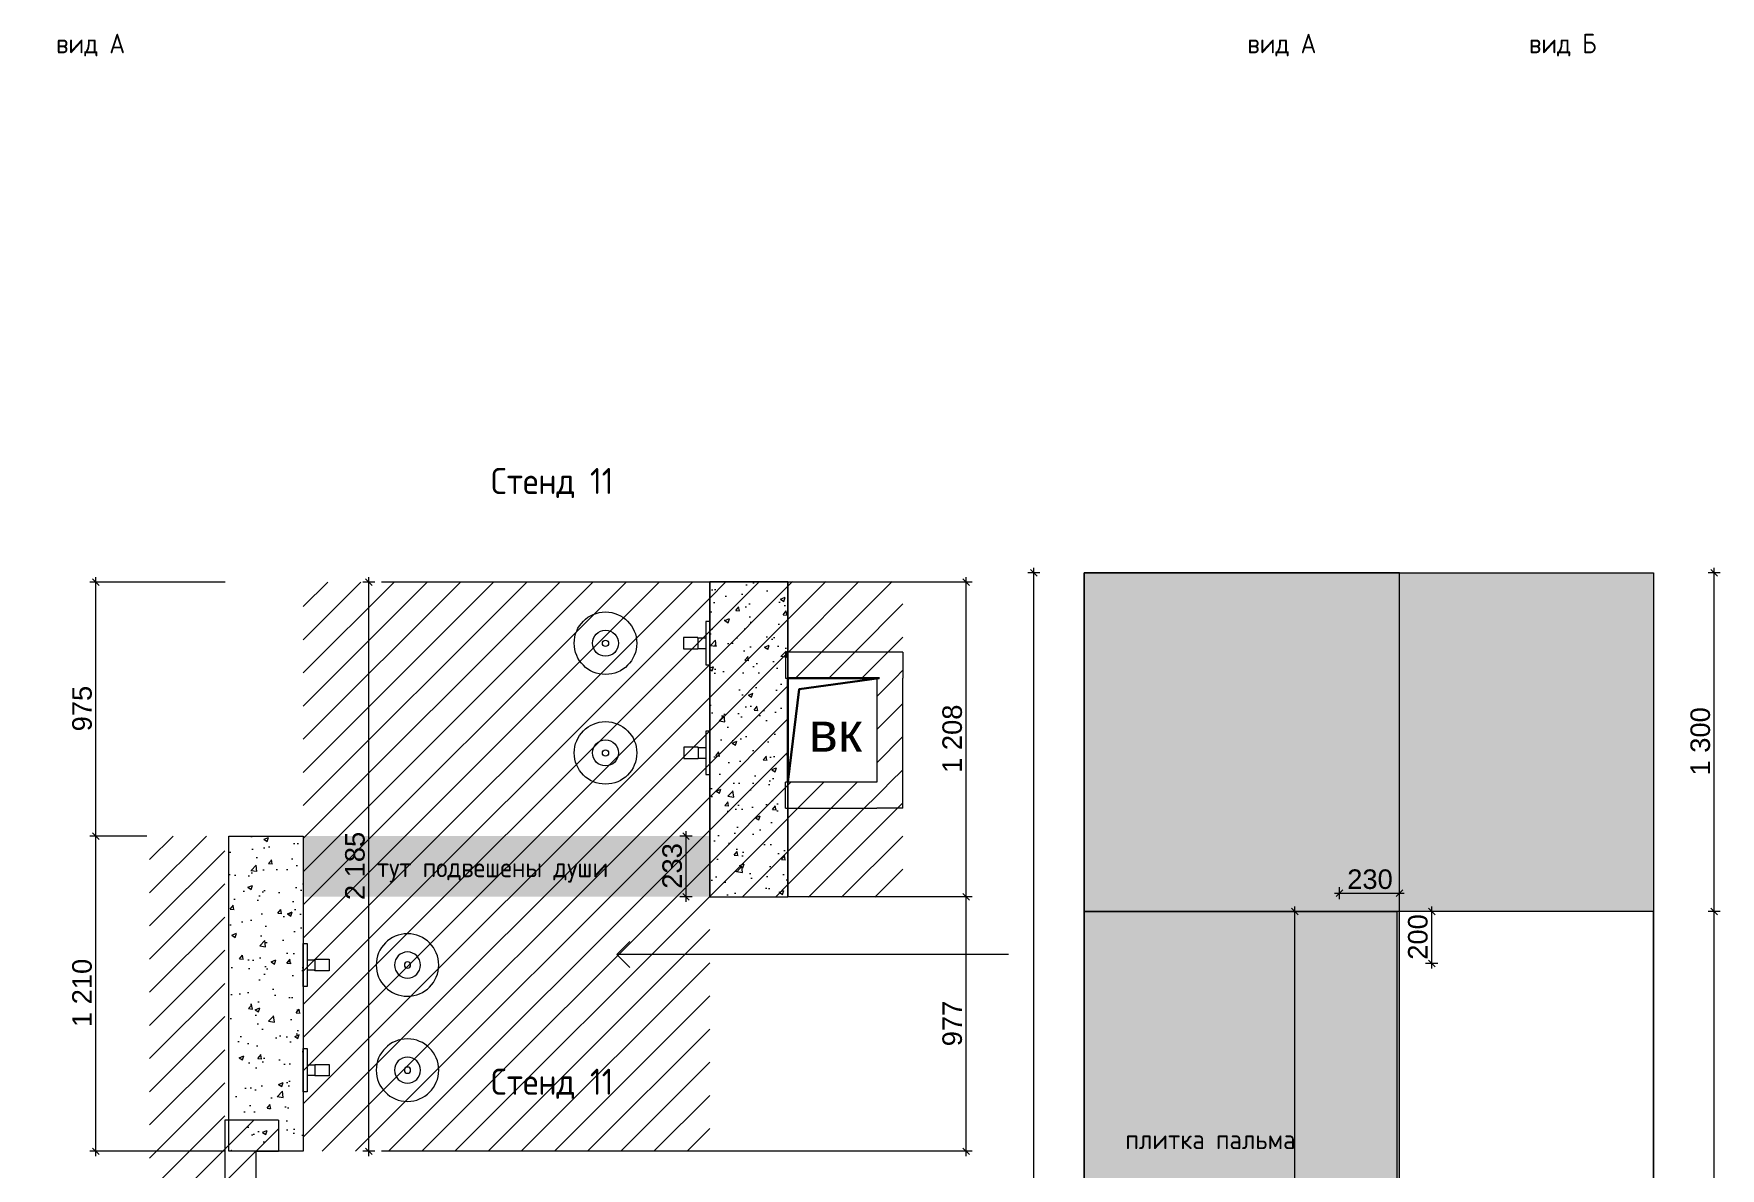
# Model space of a CAD drawing. Header units: millimetres. Extents: x 2336463 to 2579121, y 595385 to 778077.
# Drawn here: x 2515966 to 2522439, y 650786 to 655141 of the extents above; entities that cross this region are included whole.
import ezdxf

# ---------------------------------------------------------------- set-up
doc = ezdxf.new("R2010")
doc.units = ezdxf.units.MM
doc.header["$MEASUREMENT"] = 0
for name, color, linetype, lineweight, true_color in [('+ план экспозиций_Ном._пера__58', 7, 'Continuous', 5, 0xdf0000), ('+возводимые стены_Ном._пера__169', 7, 'Continuous', 5, 0x68b353), ('+возводимые стены_Ном._пера__242', 7, 'Continuous', 13, 0x1b55b5), ('+возводимые стены_Ном._пера__9', 7, 'Continuous', 15, 0x3dad99), ('1 Планировка размеры_Ном._пера__242', 7, 'Continuous', 13, 0x1b55b5), ('1 Планировка_Ном._пера__242', 7, 'Continuous', 13, 0x1b55b5), ('MEP - Отопление и Вентиляция.ОВ_Ном._пера__58', 7, 'Continuous', 5, 0xdf0000), ('сит план_Ном._пера__87', 7, 'Continuous', 20, 0x6a6a6a)]:
    doc.layers.add(name, color=color, linetype=linetype, lineweight=lineweight, true_color=true_color)
for name, color, linetype in [('+возводимые стены', 7, 'Continuous'), ('1 Планировка', 7, 'Continuous'), ('1 Планировка размеры', 7, 'Continuous'), ('сит план', 7, 'Continuous')]:
    doc.layers.add(name, color=color, linetype=linetype)
for name, color, linetype, lineweight in [('+возводимые стены_Ном._пера__1', 7, 'Continuous', 13), ('+возводимые стены_Ном._пера__101', 252, 'Continuous', 5), ('+возводимые стены_Ном._пера__19', 255, 'Continuous', 0), ('1 Планировка размеры_Ном._пера__19', 255, 'Continuous', 0), ('1 Планировка_Ном._пера__1', 7, 'Continuous', 13), ('MEP - Отопление и Вентиляция.ОВ_Ном._пера__19', 255, 'Continuous', 0), ('сит план_Ном._пера__1', 7, 'Continuous', 13), ('сит план_Ном._пера__21', 7, 'Continuous', 30)]:
    doc.layers.add(name, color=color, linetype=linetype, lineweight=lineweight)
doc.styles.add('СГЕНЕРИР_СТИЛЬ_1', font='arial.ttf')
doc.styles.add('СГЕНЕРИР_СТИЛЬ_4', font='isocp.shx')
doc.dimstyles.new('СГЕНЕРИР_СТИЛЬ__1', dxfattribs={"dimtxt": 75, "dimasz": 23.75, "dimexe": 0.18, "dimexo": 300, "dimgap": 0, "dimtad": 1, "dimtih": 1, "dimtoh": 1, "dimdec": 0, "dimzin": 0, "dimdsep": 46, "dimtxsty": 'СГЕНЕРИР_СТИЛЬ_1', "dimblk": 'ARROWHEAD_6', "dimblk1": 'ARROWHEAD_6', "dimblk2": 'ARROWHEAD_6', "dimcen": 0.09, "dimclrd": 256, "dimclre": 256, "dimclrt": 256, "dimazin": 0, "dimtfac": 1, "dimtdec": 4, "dimtmove": 0, "dimatfit": 3, "dimfxl": 0, "dimtolj": 1, "dimtzin": 0, "dimarcsym": 0})
doc.dimstyles.new('СГЕНЕРИР_СТИЛЬ__2', dxfattribs={"dimtxt": 75, "dimasz": 23.75, "dimexe": 0.18, "dimexo": 300, "dimgap": 0, "dimtad": 1, "dimdec": 0, "dimzin": 0, "dimdsep": 46, "dimtxsty": 'СГЕНЕРИР_СТИЛЬ_1', "dimblk": 'ARROWHEAD_6', "dimblk1": 'ARROWHEAD_6', "dimblk2": 'ARROWHEAD_6', "dimcen": 0.09, "dimclrd": 256, "dimclre": 256, "dimclrt": 256, "dimazin": 0, "dimtfac": 1, "dimtdec": 4, "dimtmove": 0, "dimatfit": 3, "dimfxl": 0, "dimtolj": 1, "dimtzin": 0, "dimarcsym": 0})
doc.dimstyles.new('СГЕНЕРИР_СТИЛЬ__5', dxfattribs={"dimtxt": 75, "dimasz": 23.75, "dimexe": 0.18, "dimexo": 300, "dimgap": 0, "dimtad": 1, "dimdec": 0, "dimzin": 0, "dimdsep": 46, "dimtxsty": 'СГЕНЕРИР_СТИЛЬ_1', "dimblk": 'ARROWHEAD_6', "dimblk1": 'ARROWHEAD_6', "dimblk2": 'ARROWHEAD_6', "dimcen": 0.09, "dimclrd": 256, "dimclre": 256, "dimclrt": 255, "dimazin": 0, "dimtfac": 1, "dimtdec": 4, "dimtmove": 0, "dimatfit": 3, "dimfxl": 0, "dimtolj": 1, "dimtzin": 0, "dimarcsym": 0})
pattern_1 = [(45, (2086872.015, 585813.69), (-63.639609, 63.639609), [])]
pattern_2 = [(50, (2086872.01, 585813.69), (-182.18467, 15.939086), [19.05, -209.55]), (355, (2086872.01, 585813.69), (-35.24342, 191.056845), [15.24, -167.640584]), (100.451445, (2086887.2, 585812.36), (146.94125, 175.11775), [16.19001, -178.090245]), (46.1842, (2086872.01, 585864.49), (-271.07904, 42.04233), [28.575, -314.325]), (96.63556, (2086894.6, 585860.98), (237.40413, 247.42612), [24.28502, -267.1356]), (351.18415, (2086872.01, 585864.49), (237.40413, 247.42612), [22.85997, -251.45973]), (21, (2086897.41, 585851.79), (-151.61439, 102.2652), [19.05, -209.55]), (326, (2086897.41, 585851.79), (61.80203, 184.18797), [15.24, -167.64]), (71.451445, (2086910.05, 585843.26), (213.41642, 81.92277), [16.19001, -178.08994]), (37.5, (2086872.015, 585813.686), (3.088603, 84.555039), [0, -165.608, 0, -170.18, 0, -168.275]), (7.5, (2086872.015, 585813.69), (66.819663, 100.180575), [0, -97.028, 0, -161.798, 0, -64.135]), (327.5, (2086815.37, 585813.686), (-135.590595, 5.728744), [0, -63.5, 0, -198.12, 0, -262.89]), (317.5, (2086789.97, 585813.69), (148.12918, 25.42649), [0, -82.55, 0, -131.572, 0, -186.69])]

# ---------------------------------------------------------------- blocks, each defined once
blk = doc.blocks.new('Стена_382', base_point=(2518560.3, 653035.5))
at = {"layer": 'сит план_Ном._пера__87', "linetype": 'Continuous', "lineweight": 20, "true_color": 0x6a6a6a}
h = blk.add_hatch(dxfattribs=at)
h.set_pattern_fill('Блоки_Бетонные_Эффективные', color=251, style=0, pattern_type=2)
h.set_pattern_definition(pattern_1)
h.paths.add_polyline_path([(2518560.3, 653035.5), (2518560.3, 651827.5), (2518860.3, 651827.5), (2518860.3, 653035.5)])
at = {"layer": 'сит план_Ном._пера__1', "color": 7, "linetype": 'Continuous', "lineweight": 13, "flags": 128}
for points in [[(2518560.3, 653035.5), (2518560.3, 651827.5)], [(2518860.3, 653035.5), (2518560.3, 653035.5)], [(2518860.3, 651827.5), (2518860.3, 653035.5)], [(2518560.3, 651827.5), (2518860.3, 651827.5)]]:
    blk.add_lwpolyline(points, dxfattribs=at)
blk = doc.blocks.new('Стена_383', base_point=(2518851.2, 652767.3))
at = {"layer": 'сит план_Ном._пера__87', "linetype": 'Continuous', "lineweight": 20, "true_color": 0x6a6a6a}
h = blk.add_hatch(dxfattribs=at)
h.set_pattern_fill('Блоки_Бетонные_Эффективные', color=251, style=0, pattern_type=2)
h.set_pattern_definition(pattern_1)
h.paths.add_polyline_path([(2519201.2, 652767.3), (2518851.2, 652767.3), (2518851.2, 652667.3), (2519201.2, 652667.3)])
h = blk.add_hatch(dxfattribs=at)
h.set_pattern_fill('Блоки_Бетонные_Эффективные', color=251, style=0, pattern_type=2)
h.set_pattern_definition(pattern_1)
h.paths.add_polyline_path([(2519201.2, 652667.3), (2519301.2, 652667.3), (2519301.2, 652767.3)])
h = blk.add_hatch(dxfattribs=at)
h.set_pattern_fill('Блоки_Бетонные_Эффективные', color=251, style=0, pattern_type=2)
h.set_pattern_definition(pattern_1)
h.paths.add_polyline_path([(2519201.2, 652667.3), (2519301.2, 652767.3), (2519201.2, 652767.3)])
at = {"layer": 'сит план_Ном._пера__1', "color": 7, "linetype": 'Continuous', "lineweight": 13, "flags": 128}
for points in [[(2519301.2, 652767.3), (2518851.2, 652767.3)], [(2518851.2, 652767.3), (2518851.2, 652667.3)], [(2519301.2, 652767.3), (2519301.2, 652667.3)], [(2518851.2, 652667.3), (2519201.2, 652667.3)]]:
    blk.add_lwpolyline(points, dxfattribs=at)
blk = doc.blocks.new('Стена_384', base_point=(2519301.2, 652767.3))
at = {"layer": 'сит план_Ном._пера__87', "linetype": 'Continuous', "lineweight": 20, "true_color": 0x6a6a6a}
h = blk.add_hatch(dxfattribs=at)
h.set_pattern_fill('Блоки_Бетонные_Эффективные', color=251, style=0, pattern_type=2)
h.set_pattern_definition(pattern_1)
h.paths.add_polyline_path([(2519201.2, 652667.3), (2519201.2, 652267.3), (2519301.2, 652267.3), (2519301.2, 652667.3)])
h = blk.add_hatch(dxfattribs=at)
h.set_pattern_fill('Блоки_Бетонные_Эффективные', color=251, style=0, pattern_type=2)
h.set_pattern_definition(pattern_1)
h.paths.add_polyline_path([(2519201.2, 652167.3), (2519301.2, 652167.3), (2519201.2, 652267.3)])
h = blk.add_hatch(dxfattribs=at)
h.set_pattern_fill('Блоки_Бетонные_Эффективные', color=251, style=0, pattern_type=2)
h.set_pattern_definition(pattern_1)
h.paths.add_polyline_path([(2519201.2, 652267.3), (2519301.2, 652167.3), (2519301.2, 652267.3)])
at = {"layer": 'сит план_Ном._пера__1', "color": 7, "linetype": 'Continuous', "lineweight": 13, "flags": 128}
for points in [[(2519201.2, 652667.3), (2519201.2, 652267.3)], [(2519301.2, 652167.3), (2519301.2, 652667.3)], [(2519301.2, 652167.3), (2519201.2, 652167.3)]]:
    blk.add_lwpolyline(points, dxfattribs=at)
blk = doc.blocks.new('Стена_385', base_point=(2519301.2, 652167.3))
at = {"layer": 'сит план_Ном._пера__87', "linetype": 'Continuous', "lineweight": 20, "true_color": 0x6a6a6a}
h = blk.add_hatch(dxfattribs=at)
h.set_pattern_fill('Блоки_Бетонные_Эффективные', color=251, style=0, pattern_type=2)
h.set_pattern_definition(pattern_1)
h.paths.add_polyline_path([(2519201.2, 652267.3), (2518851.2, 652267.3), (2518851.2, 652167.3), (2519201.2, 652167.3)])
at = {"layer": 'сит план_Ном._пера__1', "color": 7, "linetype": 'Continuous', "lineweight": 13, "flags": 128}
for points in [[(2519201.2, 652267.3), (2518851.2, 652267.3)], [(2518851.2, 652167.3), (2518851.2, 652267.3)], [(2518851.2, 652167.3), (2519201.2, 652167.3)]]:
    blk.add_lwpolyline(points, dxfattribs=at)
blk = doc.blocks.new('Стена_390', base_point=(2516905.4, 650850.7))
at = {"layer": '+возводимые стены_Ном._пера__169', "linetype": 'Continuous', "lineweight": 5, "true_color": 0x68b353}
h = blk.add_hatch(dxfattribs=at)
h.set_pattern_fill('Блоки_Бетонные_Эффективные', color=85, style=0, pattern_type=2)
h.set_pattern_definition(pattern_1)
h.paths.add_polyline_path([(2516699.5, 650850.7), (2516819.5, 650850.7), (2516699.5, 650970.7)])
h = blk.add_hatch(dxfattribs=at)
h.set_pattern_fill('Блоки_Бетонные_Эффективные', color=85, style=0, pattern_type=2)
h.set_pattern_definition(pattern_1)
h.paths.add_polyline_path([(2516819.5, 650970.7), (2516699.5, 650970.7), (2516819.5, 650850.7)])
h = blk.add_hatch(dxfattribs=at)
h.set_pattern_fill('Блоки_Бетонные_Эффективные', color=85, style=0, pattern_type=2)
h.set_pattern_definition(pattern_1)
h.paths.add_polyline_path([(2516819.5, 650850.7), (2516905.4, 650850.7), (2516905.4, 650970.7), (2516819.5, 650970.7)])
at = {"layer": '+возводимые стены_Ном._пера__101', "color": 252, "linetype": 'Continuous', "lineweight": 5, "flags": 128}
for points in [[(2516699.5, 650970.7), (2516699.5, 650850.7)], [(2516905.4, 650970.7), (2516699.5, 650970.7)], [(2516905.4, 650970.7), (2516905.4, 650850.7)], [(2516819.5, 650850.7), (2516905.4, 650850.7)]]:
    blk.add_lwpolyline(points, dxfattribs=at)
blk = doc.blocks.new('Стена_391', base_point=(2516819.5, 650487))
at = {"layer": '+возводимые стены_Ном._пера__169', "linetype": 'Continuous', "lineweight": 5, "true_color": 0x68b353}
h = blk.add_hatch(dxfattribs=at)
h.set_pattern_fill('Блоки_Бетонные_Эффективные', color=85, style=0, pattern_type=2)
h.set_pattern_definition(pattern_1)
h.paths.add_polyline_path([(2516699.5, 650850.7), (2516699.5, 650487), (2516819.5, 650487), (2516819.5, 650850.7)])
at = {"layer": '+возводимые стены_Ном._пера__101', "color": 252, "linetype": 'Continuous', "lineweight": 5, "flags": 128}
for points in [[(2516699.5, 650850.7), (2516699.5, 650487)], [(2516819.5, 650487), (2516819.5, 650850.7)]]:
    blk.add_lwpolyline(points, dxfattribs=at)
blk = doc.blocks.new('Душевой Гарнитур 25_2')
at = {"layer": '1 Планировка_Ном._пера__1', "color": 7, "linetype": 'Continuous', "lineweight": 13}
for p, q in [((-20, -15), (20, -15)), ((-20, -45), (20, -45))]:
    blk.add_line(p, q, dxfattribs=at)
at = {"layer": '1 Планировка_Ном._пера__1', "color": 7, "linetype": 'Continuous', "lineweight": 13, "flags": 128}
blk.add_lwpolyline([(-83, 0), (-83, -15), (-20, -15), (-20, -45), (-22, -45), (-22, -100), (22, -100), (22, -45), (20, -45), (20, -15), (83, -15), (83, 0)], close=True, dxfattribs=at)
at = {"layer": '1 Планировка_Ном._пера__1', "color": 7, "linetype": 'Continuous', "lineweight": 13}
for radius in [120, 50, 12]:
    blk.add_circle((0, -400), radius, dxfattribs=at)
blk = doc.blocks.new('Линия_9', base_point=(2519706.5, 651606.6))
at = {"layer": '1 Планировка_Ном._пера__1', "color": 7, "linetype": 'Continuous', "lineweight": 13}
blk.add_line((2519706.5, 651606.6), (2518204.1, 651606.6), dxfattribs=at)
at = {"layer": '1 Планировка_Ном._пера__242', "color": 152, "linetype": 'Continuous', "lineweight": 13, "true_color": 0x1b55b5}
for q in [(2518254.1, 651656.6), (2518254.1, 651556.6)]:
    blk.add_line((2518204.1, 651606.6), q, dxfattribs=at)
blk = doc.blocks.new('*D3074', base_point=(2086872, 585813.7))
at = {"layer": '1 Планировка размеры_Ном._пера__242', "color": 152, "linetype": 'Continuous', "lineweight": 13, "true_color": 0x1b55b5}
for p, q in [((2517275.5, 653035.5), (2517228.7, 653035.5)), ((2517264.6, 653023), (2517239.6, 653048)), ((2517252.1, 653035.5), (2517252.1, 653054.3)), ((2517252.1, 650850.7), (2517252.1, 653035.5)), ((2517275.5, 650850.7), (2517228.7, 650850.7)), ((2517239.6, 650863.2), (2517264.6, 650838.2)), ((2517252.1, 650832), (2517252.1, 650850.7))]:
    blk.add_line(p, q, dxfattribs=at)
at = {"layer": '1 Планировка размеры_Ном._пера__242', "color": 152, "lineweight": 13, "true_color": 0x1b55b5, "insert": (2517237.1, 651814.9), "char_height": 75, "attachment_point": 7, "rotation": 90, "style": 'СГЕНЕРИР_СТИЛЬ_1'}
blk.add_mtext('\\A1;{\\pql;\\fArial|b0|i0|c204|p38;2\xa0185}', dxfattribs=at)
blk = doc.blocks.new('ARROWHEAD_6')
at = {"color": 0, "linetype": 'Continuous', "lineweight": 0}
for p, q in [((0, 0), (-1, 0)), ((-0.5, -0.5), (0.5, 0.5))]:
    blk.add_line(p, q, dxfattribs=at)
blk = doc.blocks.new('*D3075', base_point=(2086872, 585813.7))
at = {"layer": '1 Планировка размеры_Ном._пера__242', "color": 152, "linetype": 'Continuous', "lineweight": 13, "true_color": 0x1b55b5}
for p, q in [((2516399.5, 652060.7), (2516181.3, 652060.7)), ((2516192.2, 652073.2), (2516217.2, 652048.2)), ((2516204.7, 650850.7), (2516204.7, 652060.7)), ((2516700.4, 650850.7), (2516181.3, 650850.7)), ((2516192.2, 650863.2), (2516217.2, 650838.2)), ((2516204.7, 650832), (2516204.7, 650850.7))]:
    blk.add_line(p, q, dxfattribs=at)
at = {"layer": '1 Планировка размеры_Ном._пера__242', "color": 152, "lineweight": 13, "true_color": 0x1b55b5, "insert": (2516189.7, 651327.5), "char_height": 75, "attachment_point": 7, "rotation": 90, "style": 'СГЕНЕРИР_СТИЛЬ_1'}
blk.add_mtext('\\A1;{\\pql;\\fArial|b0|i0|c204|p38;1\xa0210}', dxfattribs=at)
blk = doc.blocks.new('*D3076', base_point=(2086872, 585813.7))
at = {"layer": '1 Планировка размеры_Ном._пера__242', "color": 152, "linetype": 'Continuous', "lineweight": 13, "true_color": 0x1b55b5}
for p, q in [((2516700.4, 653035.5), (2516181.3, 653035.5)), ((2516217.2, 653023), (2516192.2, 653048)), ((2516204.7, 653035.5), (2516204.7, 653054.3)), ((2516204.7, 652060.7), (2516204.7, 653035.5)), ((2516399.5, 652060.7), (2516181.3, 652060.7)), ((2516192.2, 652073.2), (2516217.2, 652048.2))]:
    blk.add_line(p, q, dxfattribs=at)
at = {"layer": '1 Планировка размеры_Ном._пера__242', "color": 152, "lineweight": 13, "true_color": 0x1b55b5, "insert": (2516189.7, 652462.7), "char_height": 75, "attachment_point": 7, "rotation": 90, "style": 'СГЕНЕРИР_СТИЛЬ_1'}
blk.add_mtext('\\A1;{\\pql;\\fArial|b0|i0|c204|p38;975}', dxfattribs=at)
blk = doc.blocks.new('*D3077', base_point=(2086872, 585813.7))
at = {"layer": '1 Планировка размеры_Ном._пера__242', "color": 152, "linetype": 'Continuous', "lineweight": 13, "true_color": 0x1b55b5}
for p, q in [((2519567.7, 651827.5), (2518860.3, 651827.5)), ((2519531.8, 651840), (2519556.8, 651815)), ((2519544.3, 650850.7), (2519544.3, 651827.5)), ((2519567.7, 650850.7), (2517300.4, 650850.7)), ((2519531.8, 650863.2), (2519556.8, 650838.2)), ((2519544.3, 650832), (2519544.3, 650850.7))]:
    blk.add_line(p, q, dxfattribs=at)
at = {"layer": '1 Планировка размеры_Ном._пера__242', "color": 152, "lineweight": 13, "true_color": 0x1b55b5, "insert": (2519529.3, 651253.8), "char_height": 75, "attachment_point": 7, "rotation": 90, "style": 'СГЕНЕРИР_СТИЛЬ_1'}
blk.add_mtext('\\A1;{\\pql;\\fArial|b0|i0|c204|p38;977}', dxfattribs=at)
blk = doc.blocks.new('*D3078', base_point=(2086872, 585813.7))
at = {"layer": '1 Планировка размеры_Ном._пера__242', "color": 152, "linetype": 'Continuous', "lineweight": 13, "true_color": 0x1b55b5}
for p, q in [((2519567.7, 653035.5), (2517300.4, 653035.5)), ((2519556.8, 653023), (2519531.8, 653048)), ((2519544.3, 653035.5), (2519544.3, 653054.3)), ((2519544.3, 651827.5), (2519544.3, 653035.5)), ((2519567.7, 651827.5), (2518860.3, 651827.5)), ((2519531.8, 651840), (2519556.8, 651815))]:
    blk.add_line(p, q, dxfattribs=at)
at = {"layer": '1 Планировка размеры_Ном._пера__242', "color": 152, "lineweight": 13, "true_color": 0x1b55b5, "insert": (2519529.3, 652303.3), "char_height": 75, "attachment_point": 7, "rotation": 90, "style": 'СГЕНЕРИР_СТИЛЬ_1'}
blk.add_mtext('\\A1;{\\pql;\\fArial|b0|i0|c204|p38;1\xa0208}', dxfattribs=at)
blk = doc.blocks.new('*D3079', base_point=(2086872, 585813.7))
at = {"layer": '1 Планировка размеры_Ном._пера__242', "color": 152, "linetype": 'Continuous', "lineweight": 13, "true_color": 0x1b55b5}
for p, q in [((2519816.8, 653058.9), (2519791.8, 653083.9)), ((2519804.3, 653071.4), (2519804.3, 653090.1)), ((2519827.7, 653071.4), (2519780.9, 653071.4)), ((2519804.3, 648131.4), (2519804.3, 653071.4)), ((2519827.7, 648131.4), (2519780.9, 648131.4)), ((2519791.8, 648143.9), (2519816.8, 648118.9)), ((2519804.3, 648112.6), (2519804.3, 648131.4))]:
    blk.add_line(p, q, dxfattribs=at)
at = {"layer": '1 Планировка размеры_Ном._пера__242', "color": 152, "lineweight": 13, "true_color": 0x1b55b5, "insert": (2519789.3, 650473.2), "char_height": 75, "attachment_point": 7, "rotation": 90, "style": 'СГЕНЕРИР_СТИЛЬ_1'}
blk.add_mtext('\\A1;{\\pql;\\fArial|b0|i0|c204|p38;4\xa0940}', dxfattribs=at)
blk = doc.blocks.new('*D3082', base_point=(2086872, 585813.7))
at = {"layer": '1 Планировка размеры_Ном._пера__242', "color": 152, "linetype": 'Continuous', "lineweight": 13, "true_color": 0x1b55b5}
for p, q in [((2520806.2, 651771.4), (2520806.2, 651790.1)), ((2520897.3, 651771.4), (2520782.8, 651771.4)), ((2520818.7, 651758.9), (2520793.7, 651783.9)), ((2520806.2, 648971.4), (2520806.2, 651771.4)), ((2520897.3, 648971.4), (2520782.8, 648971.4)), ((2520793.7, 648983.9), (2520818.7, 648958.9))]:
    blk.add_line(p, q, dxfattribs=at)
at = {"layer": '1 Планировка размеры_Ном._пера__242', "color": 152, "lineweight": 13, "true_color": 0x1b55b5, "insert": (2520791.2, 650243.2), "char_height": 75, "attachment_point": 7, "rotation": 90, "style": 'СГЕНЕРИР_СТИЛЬ_1'}
blk.add_mtext('\\A1;{\\pql;\\fArial|b0|i0|c204|p38;2\xa0800}', dxfattribs=at)
blk = doc.blocks.new('*D3083', base_point=(2086872, 585813.7))
at = {"layer": '1 Планировка размеры_Ном._пера__242', "color": 152, "linetype": 'Continuous', "lineweight": 13, "true_color": 0x1b55b5}
for p, q in [((2518493.1, 652060.7), (2518446.2, 652060.7)), ((2518482.1, 652048.2), (2518457.1, 652073.2)), ((2518469.6, 652060.7), (2518469.6, 652079.4)), ((2518469.6, 651827.5), (2518469.6, 652060.7)), ((2518493.1, 651827.5), (2518446.2, 651827.5)), ((2518457.1, 651840), (2518482.1, 651815)), ((2518469.6, 651808.8), (2518469.6, 651827.5))]:
    blk.add_line(p, q, dxfattribs=at)
at = {"layer": '1 Планировка размеры_Ном._пера__19', "color": 255, "lineweight": 0, "insert": (2518454.6, 651858.7), "char_height": 75, "attachment_point": 7, "rotation": 90, "style": 'СГЕНЕРИР_СТИЛЬ_1'}
blk.add_mtext('\\A1;{\\pql;\\fArial|b0|i0|c204|p38;233}', dxfattribs=at)
blk = doc.blocks.new('*D3084', base_point=(2086872, 585813.7))
at = {"layer": '1 Планировка размеры_Ном._пера__242', "color": 152, "linetype": 'Continuous', "lineweight": 13, "true_color": 0x1b55b5}
for p, q in [((2522438.6, 651771.4), (2522391.7, 651771.4)), ((2522402.7, 651783.9), (2522427.7, 651758.9)), ((2522415.2, 648131.4), (2522415.2, 651771.4)), ((2522438.6, 648131.4), (2522391.7, 648131.4)), ((2522402.7, 648143.9), (2522427.7, 648118.9)), ((2522415.2, 648112.6), (2522415.2, 648131.4))]:
    blk.add_line(p, q, dxfattribs=at)
at = {"layer": '1 Планировка размеры_Ном._пера__242', "color": 152, "lineweight": 13, "true_color": 0x1b55b5, "insert": (2522400.2, 649823.2), "char_height": 75, "attachment_point": 7, "rotation": 90, "style": 'СГЕНЕРИР_СТИЛЬ_1'}
blk.add_mtext('\\A1;{\\pql;\\fArial|b0|i0|c204|p38;3\xa0640}', dxfattribs=at)
blk = doc.blocks.new('*D3085', base_point=(2086872, 585813.7))
at = {"layer": '1 Планировка размеры_Ном._пера__242', "color": 152, "linetype": 'Continuous', "lineweight": 13, "true_color": 0x1b55b5}
for p, q in [((2522427.7, 653058.9), (2522402.7, 653083.9)), ((2522415.2, 653071.4), (2522415.2, 653090.1)), ((2522438.6, 653071.4), (2522391.7, 653071.4)), ((2522415.2, 651771.4), (2522415.2, 653071.4)), ((2522438.6, 651771.4), (2522391.7, 651771.4)), ((2522402.7, 651783.9), (2522427.7, 651758.9))]:
    blk.add_line(p, q, dxfattribs=at)
at = {"layer": '1 Планировка размеры_Ном._пера__242', "color": 152, "lineweight": 13, "true_color": 0x1b55b5, "insert": (2522400.2, 652293.2), "char_height": 75, "attachment_point": 7, "rotation": 90, "style": 'СГЕНЕРИР_СТИЛЬ_1'}
blk.add_mtext('\\A1;{\\pql;\\fArial|b0|i0|c204|p38;1\xa0300}', dxfattribs=at)
blk = doc.blocks.new('*D3087', base_point=(2086872, 585813.7))
at = {"layer": '1 Планировка размеры_Ном._пера__242', "color": 152, "linetype": 'Continuous', "lineweight": 13, "true_color": 0x1b55b5}
for p, q in [((2520989.8, 651854.2), (2520964.8, 651829.2)), ((2520977.3, 651818.3), (2520977.3, 651865.2)), ((2521194.8, 651829.2), (2521219.8, 651854.2)), ((2521207.3, 651818.3), (2521207.3, 651865.2)), ((2520958.5, 651841.7), (2520977.3, 651841.7)), ((2520977.3, 651841.7), (2521207.3, 651841.7)), ((2521207.3, 651841.7), (2521226, 651841.7))]:
    blk.add_line(p, q, dxfattribs=at)
at = {"layer": '1 Планировка размеры_Ном._пера__242', "color": 152, "lineweight": 13, "true_color": 0x1b55b5, "insert": (2521006.9, 651856.7), "char_height": 75, "attachment_point": 7, "style": 'СГЕНЕРИР_СТИЛЬ_1'}
blk.add_mtext('\\A1;{\\pql;\\fArial|b0|i0|c204|p38;230}', dxfattribs=at)
blk = doc.blocks.new('*D3088', base_point=(2086872, 585813.7))
at = {"layer": '1 Планировка размеры_Ном._пера__242', "color": 152, "linetype": 'Continuous', "lineweight": 13, "true_color": 0x1b55b5}
for p, q in [((2521331.3, 651771.4), (2521331.3, 651790.1)), ((2521354.7, 651771.4), (2521307.8, 651771.4)), ((2521343.8, 651758.9), (2521318.8, 651783.9)), ((2521331.3, 651571.4), (2521331.3, 651771.4)), ((2521354.7, 651571.4), (2521307.8, 651571.4)), ((2521318.8, 651583.9), (2521343.8, 651558.9)), ((2521331.3, 651552.6), (2521331.3, 651571.4))]:
    blk.add_line(p, q, dxfattribs=at)
at = {"layer": '1 Планировка размеры_Ном._пера__242', "color": 152, "lineweight": 13, "true_color": 0x1b55b5, "insert": (2521316.3, 651586), "char_height": 75, "attachment_point": 7, "rotation": 90, "style": 'СГЕНЕРИР_СТИЛЬ_1'}
blk.add_mtext('\\A1;{\\pql;\\fArial|b0|i0|c204|p38;200}', dxfattribs=at)

msp = doc.modelspace()

# ---------------------------------------------------------------- hatches: boundary and pattern name
at = {"layer": '+возводимые стены_Ном._пера__1', "linetype": 'Continuous', "lineweight": 13}
for points in [[(2517000.4, 652060.7), (2518560.3, 652060.7), (2518560.3, 651827.5), (2517000.4, 651827.5)], [(2521207.3, 651771.4), (2520977.3, 651771.4), (2520977.3, 651571.4), (2521207.3, 651571.4)]]:
    msp.add_hatch(color=7, dxfattribs=at).paths.add_polyline_path(points)
at = {"layer": '+возводимые стены_Ном._пера__19', "linetype": 'Continuous', "lineweight": 0}
msp.add_hatch(color=255, dxfattribs=at).paths.add_polyline_path([(2519997.3, 653071.4), (2522182.3, 653071.4), (2522182.3, 651771.4), (2519997.3, 651771.4)])
at = {"layer": '+возводимые стены_Ном._пера__242', "linetype": 'Continuous', "lineweight": 13, "true_color": 0x1b55b5}
h = msp.add_hatch(dxfattribs=at)
h.set_pattern_fill('Блоки_Бетонные_Эффективные', color=152, style=0, pattern_type=2)
h.set_pattern_definition(pattern_1)
h.paths.add_polyline_path([(2517000.4, 650850.7), (2518560.3, 650850.7), (2518560.3, 653035.5), (2517000.4, 653035.5)])
h = msp.add_hatch(dxfattribs=at)
h.set_pattern_fill('Блоки_Бетонные_Эффективные', color=152, style=0, pattern_type=2)
h.set_pattern_definition(pattern_1)
h.paths.add_polyline_path([(2518860.4, 653038), (2519301.7, 653038), (2519301.7, 652767.3), (2518860.4, 652767.3)])
h = msp.add_hatch(dxfattribs=at)
h.set_pattern_fill('Блоки_Бетонные_Эффективные', color=152, style=0, pattern_type=2)
h.set_pattern_definition(pattern_1)
h.paths.add_polyline_path([(2518860.4, 652167.3), (2519301.2, 652167.3), (2519301.2, 651826), (2518860.4, 651826)])
h = msp.add_hatch(dxfattribs=at)
h.set_pattern_fill('Блоки_Бетонные_Эффективные', color=152, style=0, pattern_type=2)
h.set_pattern_definition(pattern_1)
h.paths.add_polyline_path([(2516410.9, 650488.8), (2516699.5, 650488.8), (2516699.5, 652060.7), (2516410.9, 652060.7)])
at = {"layer": '+возводимые стены_Ном._пера__9', "linetype": 'Continuous', "lineweight": 15, "true_color": 0x3dad99}
msp.add_hatch(color=135, dxfattribs=at).paths.add_polyline_path([(2519997.3, 651771.4), (2521197.3, 651771.4), (2521197.3, 648971.4), (2519997.3, 648971.4)])
at = {"layer": 'сит план_Ном._пера__1', "linetype": 'Continuous', "lineweight": 13}
h = msp.add_hatch(dxfattribs=at)
h.set_pattern_fill('AR_CONC', style=0, pattern_type=2)
h.set_pattern_definition(pattern_2)
h.paths.add_polyline_path([(2518560.4, 653038), (2518860.4, 653038), (2518860.4, 651826), (2518560.4, 651826)])
h = msp.add_hatch(dxfattribs=at)
h.set_pattern_fill('AR_CONC', style=0, pattern_type=2)
h.set_pattern_definition(pattern_2)
h.paths.add_polyline_path([(2519997.3, 648131.4), (2521207.3, 648131.4), (2521207.3, 653071.4), (2519997.3, 653071.4)])
h = msp.add_hatch(dxfattribs=at)
h.set_pattern_fill('AR_CONC', style=0, pattern_type=2)
h.set_pattern_definition(pattern_2)
h.paths.add_polyline_path([(2516715.4, 652060.7), (2517000.4, 652060.7), (2517000.4, 650850.7), (2516715.4, 650850.7)])

# ---------------------------------------------------------------- linework, layer by layer
at = {"layer": '+возводимые стены_Ном._пера__1', "color": 7, "linetype": 'Continuous', "lineweight": 13, "flags": 128}
for points in [[(2519997.3, 653071.4), (2522182.3, 653071.4), (2522182.3, 651771.4), (2519997.3, 651771.4)], [(2519997.3, 651771.4), (2521197.3, 651771.4), (2521197.3, 648971.4), (2519997.3, 648971.4)]]:
    msp.add_lwpolyline(points, close=True, dxfattribs=at)
at = {"layer": '1 Планировка_Ном._пера__1', "color": 7, "linetype": 'Continuous', "lineweight": 13}
for p, q in [((2519997.3, 653071.4), (2522182.3, 653071.4)), ((2519997.3, 648131.4), (2519997.3, 653071.4)), ((2522182.3, 653071.4), (2522182.3, 648131.4)), ((2522182.3, 651771.4), (2519997.3, 651771.4)), ((2519997.3, 651771.4), (2519997.3, 648131.4)), ((2522182.3, 648131.4), (2522182.3, 651771.4))]:
    msp.add_line(p, q, dxfattribs=at)
at = {"layer": 'сит план_Ном._пера__1', "color": 7, "linetype": 'Continuous', "lineweight": 13, "flags": 128}
for points in [[(2518560.4, 653038), (2518860.4, 653038), (2518860.4, 651826), (2518560.4, 651826)], [(2519997.3, 648131.4), (2521207.3, 648131.4), (2521207.3, 653071.4), (2519997.3, 653071.4)], [(2516715.4, 652060.7), (2517000.4, 652060.7), (2517000.4, 650850.7), (2516715.4, 650850.7)]]:
    msp.add_lwpolyline(points, close=True, dxfattribs=at)
at = {"layer": 'сит план_Ном._пера__21', "color": 7, "linetype": 'Continuous', "lineweight": 30, "flags": 128}
msp.add_lwpolyline([(2518860.4, 652267.3), (2518903.3, 652624.5), (2519210.4, 652667.3), (2518860.4, 652667.3)], close=True, dxfattribs=at)

# ---------------------------------------------------------------- block references
at = {"layer": '+возводимые стены', "color": 252, "lineweight": 5}
for name, p in [('Стена_390', (2516905.4, 650850.7)), ('Стена_391', (2516819.5, 650487))]:
    msp.add_blockref(name, p, dxfattribs=at)
at = {"layer": '1 Планировка', "color": 7, "linetype": 'Continuous', "lineweight": 13}
msp.add_blockref('Линия_9', (2519706.5, 651606.6), dxfattribs=at)
at = {"layer": '1 Планировка_Ном._пера__1', "color": 7, "linetype": 'Continuous', "lineweight": 13, "zscale": 1000, "rotation": 270}
for p in [(2518560.3, 652801), (2518560.4, 652380)]:
    msp.add_blockref('Душевой Гарнитур 25_2', p, dxfattribs=at)
at = {"layer": '1 Планировка_Ном._пера__1', "color": 7, "linetype": 'Continuous', "lineweight": 13, "xscale": -1, "zscale": 1000, "rotation": 90}
for p in [(2517000.4, 651565.8), (2517000.4, 651162.2)]:
    msp.add_blockref('Душевой Гарнитур 25_2', p, dxfattribs=at)
at = {"layer": 'сит план', "color": 7, "lineweight": 13}
for name, p in [('Стена_382', (2518560.3, 653035.5)), ('Стена_383', (2518851.2, 652767.3)), ('Стена_384', (2519301.2, 652767.3)), ('Стена_385', (2519301.2, 652167.3))]:
    msp.add_blockref(name, p, dxfattribs=at)

# ---------------------------------------------------------------- texts
at = {"layer": '+ план экспозиций_Ном._пера__58', "color": 12, "linetype": 'Continuous', "lineweight": 5, "true_color": 0xdf0000, "char_height": 100, "attachment_point": 1, "style": 'СГЕНЕРИР_СТИЛЬ_4'}
for insert in [(2517721, 653473.8), (2517721, 651167.8)]:
    msp.add_mtext('\\A1;{\\pql;\\Fisocp.shx;Стенд 1\\Fisocp.shx;1}', dxfattribs=dict(at, insert=insert))
at = {"layer": 'MEP - Отопление и Вентиляция.ОВ_Ном._пера__19', "color": 255, "linetype": 'Continuous', "lineweight": 0, "char_height": 75, "attachment_point": 1, "style": 'СГЕНЕРИР_СТИЛЬ_4'}
for s, insert in [('\\A1;{\\pql;\\Fisocp.shx;тут подвешены души}', (2517283, 651977.8)), ('\\A1;{\\pql;\\Fisocp.shx;плитка пальма}', (2520155.3, 650933.9))]:
    msp.add_mtext(s, dxfattribs=dict(at, insert=insert))
at = {"layer": 'MEP - Отопление и Вентиляция.ОВ_Ном._пера__58', "color": 12, "linetype": 'Continuous', "lineweight": 5, "true_color": 0xdf0000, "char_height": 75, "attachment_point": 1, "style": 'СГЕНЕРИР_СТИЛЬ_4'}
for s, insert in [('\\A1;{\\pql;\\Fisocp.shx;вид А}', (2516052, 655140.6)), ('\\A1;{\\pql;\\Fisocp.shx;вид А}', (2520623.8, 655140.6)), ('\\A1;{\\pql;\\Fisocp.shx;вид \\Fisocp.shx;Б}', (2521704.5, 655140.6))]:
    msp.add_mtext(s, dxfattribs=dict(at, insert=insert))
at = {"layer": 'сит план_Ном._пера__1', "color": 7, "linetype": 'Continuous', "lineweight": 13, "insert": (2518941, 652534.7), "char_height": 150, "attachment_point": 1, "style": 'СГЕНЕРИР_СТИЛЬ_1'}
msp.add_mtext('\\A1;{\\pql;\\fArial|b0|i0|c204|p38;вк}', dxfattribs=at)

# ---------------------------------------------------------------- dimensions: what is measured, and where the dimension line sits
at = {"layer": '1 Планировка размеры', "color": 152, "linetype": 'Continuous', "lineweight": 13, "true_color": 0x1b55b5}
for base, p1, p2, dimstyle, picture, middle in [((2519804.3, 653071.4), (2519997.3, 648131.4), (2519997.3, 653071.4), 'СГЕНЕРИР_СТИЛЬ__2', '*D3079', (2519751.8, 650602)), ((2522415.2, 653071.4), (2522182.3, 651771.4), (2522182.3, 653071.4), 'СГЕНЕРИР_СТИЛЬ__2', '*D3085', (2522362.7, 652422)), ((2516204.7, 653035.5), (2516699.5, 652060.7), (2517000.4, 653035.5), 'СГЕНЕРИР_СТИЛЬ__2', '*D3076', (2516152.2, 652548.5)), ((2517252.1, 653035.5), (2517000.4, 650850.7), (2517000.4, 653035.5), 'СГЕНЕРИР_СТИЛЬ__2', '*D3074', (2517199.6, 651943.7)), ((2519544.3, 653035.5), (2518560.3, 651827.5), (2517000.4, 653035.5), 'СГЕНЕРИР_СТИЛЬ__2', '*D3078', (2519491.8, 652432.1)), ((2516204.7, 652060.7), (2517000.4, 650850.7), (2516699.5, 652060.7), 'СГЕНЕРИР_СТИЛЬ__2', '*D3075', (2516152.2, 651456.3)), ((2518469.6, 652060.7), (2518560.3, 651827.5), (2518560.3, 652060.7), 'СГЕНЕРИР_СТИЛЬ__5', '*D3083', (2518417.1, 651944.5)), ((2519544.3, 651827.5), (2517000.4, 650850.7), (2518560.3, 651827.5), 'СГЕНЕРИР_СТИЛЬ__2', '*D3077', (2519491.8, 651339.5)), ((2520806.2, 651771.4), (2521197.3, 648971.4), (2521197.3, 651771.4), 'СГЕНЕРИР_СТИЛЬ__2', '*D3082', (2520753.7, 650372)), ((2521331.3, 651771.4), (2521207.3, 651571.4), (2521207.3, 651771.4), 'СГЕНЕРИР_СТИЛЬ__2', '*D3088', (2521278.8, 651671.8)), ((2522415.2, 651771.4), (2522182.3, 648131.4), (2522182.3, 651771.4), 'СГЕНЕРИР_СТИЛЬ__2', '*D3084', (2522362.7, 649952))]:
    dim = msp.add_linear_dim(base=base, p1=p1, p2=p2, angle=90, dimstyle=dimstyle, dxfattribs=at)
    dim.commit()
    dim.dimension.update_dxf_attribs({"geometry": picture, "text_midpoint": middle, "dimtype": 160, "text_rotation": 90})
dim = msp.add_linear_dim(base=(2521207.3, 651841.7), p1=(2520977.3, 651771.4), p2=(2521207.3, 651771.4), dimstyle='СГЕНЕРИР_СТИЛЬ__1', dxfattribs=at)
dim.commit()
dim.dimension.update_dxf_attribs({"geometry": '*D3087', "text_midpoint": (2521092.7, 651894.2), "dimtype": 160})

doc.saveas('drawing.dxf')
